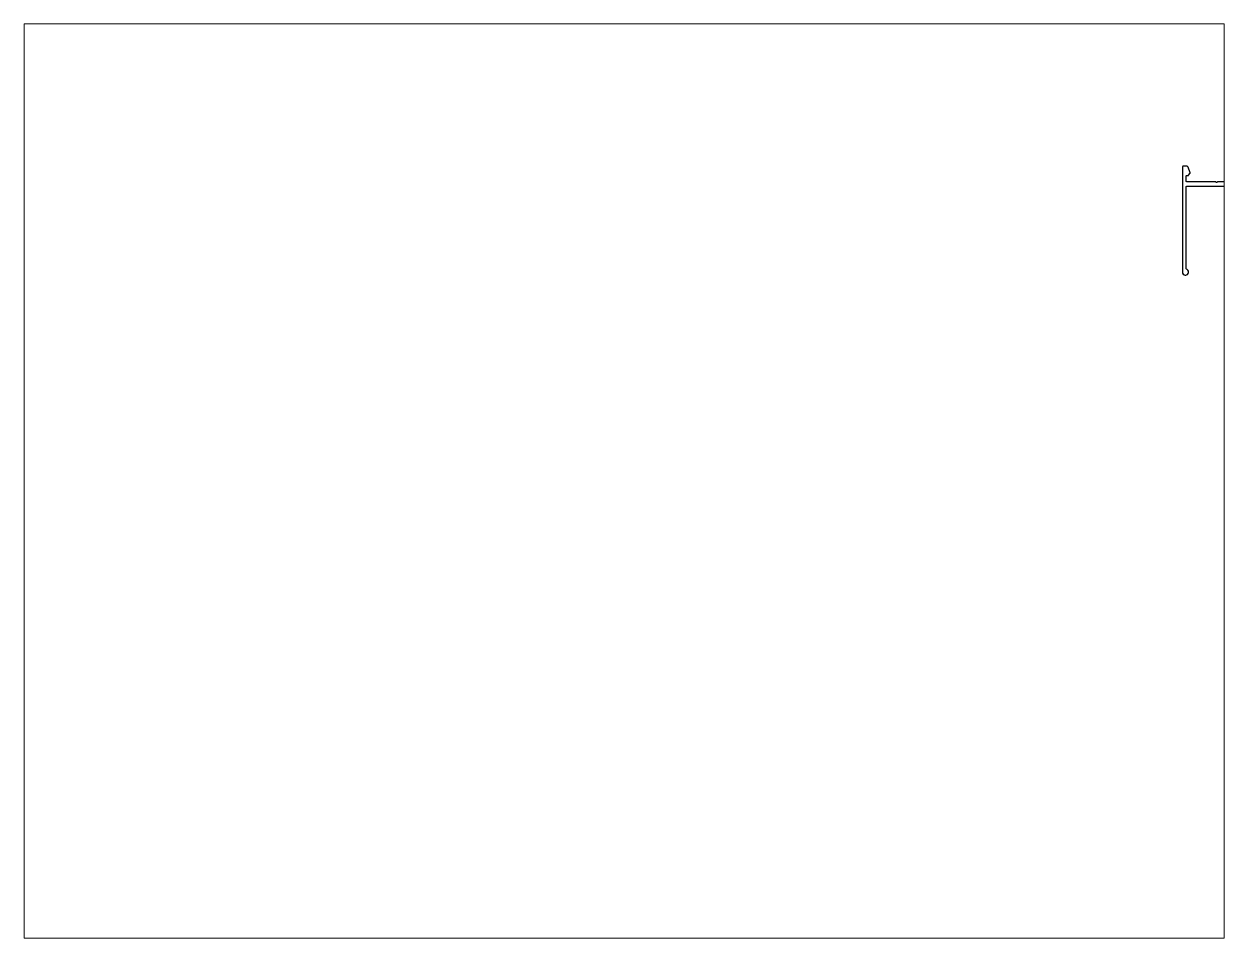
# Paper-space layout 'Layout1' of a CAD drawing. Extents: x 27 to 240, y 20 to 183.
# The model-space entities are those that its viewports show. They can reach past a viewport. Long polylines and large blocks are cut down to what shows.
import ezdxf

# ---------------------------------------------------------------- set-up
doc = ezdxf.new("R2010")
doc.units = 0
doc.header["$LTSCALE"] = 15
doc.layers.get('0').update_dxf_attribs({"linetype": 'CONTINUOUS'})

msp = doc.modelspace()

# ---------------------------------------------------------------- linework, layer by layer
at = {"linetype": 'CONTINUOUS'}
msp.add_lwpolyline([(390.49, 226.52), (381.24, 226.52, -1), (380.74, 226.52), (371.49, 226.52, -0.414214), (371.19, 226.82), (371.19, 228.32, -0.414214), (371.39, 228.52), (371.86, 228.52, 0.244698), (372.02, 228.6), (372.44, 229.2, 0.244698), (372.46, 229.39), (371.81, 231.19, 0.315299), (371.34, 231.52), (370.29, 231.52, 0.414214), (369.99, 231.22), (369.99, 197.52, 2.107491), (371.19, 198.5), (371.19, 224.82, -0.414214), (371.49, 225.12), (390.49, 225.12, -0.414214)], format="xyb", dxfattribs=at)

psp = doc.layouts.get("Layout1")

# ---------------------------------------------------------------- viewports
at = {"layer": '0', "color": 0, "linetype": 'BYBLOCK', "ltscale": 0.05}
psp.add_viewport(center=(133.35, 101.6), size=(213.36, 162.56), view_center_point=(190.51, 130.3), view_height=293.8955, dxfattribs=at)

doc.saveas('drawing.dxf')
